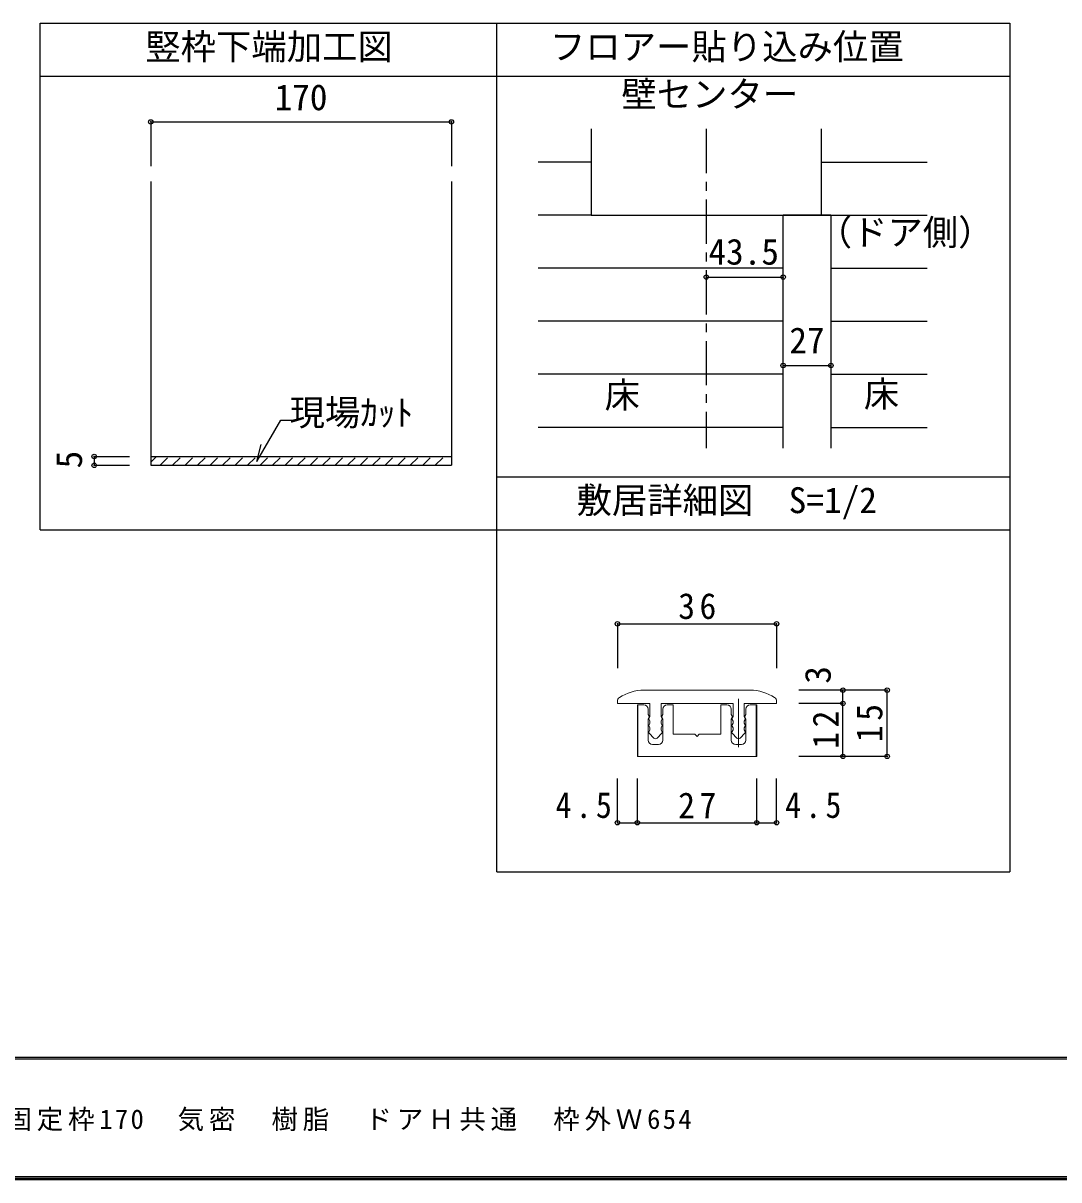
# Model space of a CAD drawing. Units: millimetres at full size, sheet at 1:5, with parts at other scales. Extents: x -973 to 977, y -718 to 696.
# Drawn here: x -589 to -3, y -701 to -47 of the extents above; entities that cross this region are included whole.
import ezdxf
from ezdxf.enums import TextEntityAlignment as Align

# ---------------------------------------------------------------- set-up
doc = ezdxf.new("R2010")
doc.units = ezdxf.units.MM
doc.header["$LTSCALE"] = 5
doc.header["$PDMODE"] = 32
doc.header["$PDSIZE"] = 2.5
doc.linetypes.add('CHAIN1', pattern=[8, 5, -1, 1, -1])
doc.linetypes.add('DASHED1', pattern=[1.8, 1.2, -0.6])
for name, color, linetype in [('0-1_通り芯', 4, 'CHAIN1'), ('0-3_仕上', 7, 'Continuous'), ('0-4_枠', 3, 'Continuous'), ('0-A_文字', 3, 'Continuous'), ('0-B_寸法', 7, 'Continuous'), ('0-C_ﾊｯﾁ', 4, 'DASHED1'), ('0-D', 4, 'Continuous'), ('1-B_寸法', 7, 'Continuous'), ('F-1_通り芯', 6, 'Continuous'), ('F-A_文字', 7, 'Continuous')]:
    doc.layers.add(name, color=color, linetype=linetype)
doc.layers.add('1-7_金物', color=7, linetype='Continuous', lineweight=18)
doc.styles.add('ＭＳ ゴシック', font='')
doc.styles.get('ＭＳ ゴシック').set_extended_font_data('MS Gothic')

msp = doc.modelspace()

# ---------------------------------------------------------------- linework, layer by layer
at = {"layer": '0-1_通り芯'}
msp.add_line((-202.509, -106.444), (-202.509, -287.089), dxfattribs=at)
at = {"layer": '0-3_仕上'}
for p, q in [((-267.509, -106.444), (-267.509, -155.28)), ((-137.509, -106.444), (-137.509, -155.28)), ((-267.509, -155.28), (-132.009, -155.28))]:
    msp.add_line(p, q, dxfattribs=at)
at = {"layer": '0-4_枠'}
for p, q in [((-516.62, -136.189), (-516.62, -296.723)), ((-346.62, -136.189), (-346.62, -296.723)), ((-159.009, -287.089), (-159.009, -155.28)), ((-132.009, -155.28), (-159.009, -155.28)), ((-132.009, -155.28), (-132.009, -287.089)), ((-516.62, -291.723), (-346.62, -291.723))]:
    msp.add_line(p, q, dxfattribs=at)
at = {"layer": '0-A_文字'}
for p, q in [((-579.102, -333.192), (-579.102, -46.667)), ((-579.102, -46.667), (-30.847, -46.667)), ((-320.847, -526.667), (-320.847, -46.667)), ((-30.847, -46.667), (-30.847, -526.667)), ((-579.102, -76.667), (-30.847, -76.667)), ((-320.847, -303.192), (-30.847, -303.192)), ((-579.102, -333.192), (-320.847, -333.192)), ((-320.847, -333.192), (-30.847, -333.192)), ((-320.847, -526.667), (-30.847, -526.667))]:
    msp.add_line(p, q, dxfattribs=at)
at = {"layer": '0-A_文字', "color": 7}
for p, q in [((-456.726, -294.631), (-443.158, -271.131)), ((-443.158, -271.131), (-436.339, -271.131)), ((-456.726, -294.631), (-454.138, -284.972))]:
    msp.add_line(p, q, dxfattribs=at)
at = {"layer": '0-B_寸法', "color": 4}
for p, q in [((-516.62, -102.517), (-516.62, -127.517)), ((-516.62, -102.517), (-346.62, -102.517)), ((-346.62, -102.517), (-346.62, -127.517)), ((-202.509, -190.28), (-159.009, -190.28)), ((-159.009, -240.28), (-132.009, -240.28)), ((-548.62, -291.723), (-548.62, -296.723)), ((-548.62, -291.723), (-528.62, -291.723)), ((-548.62, -296.723), (-528.62, -296.723))]:
    msp.add_line(p, q, dxfattribs=at)
at = {"layer": '0-B_寸法', "color": 3}
msp.add_line((-516.62, -296.723), (-346.62, -296.723), dxfattribs=at)
at = {"layer": '0-B_寸法'}
for p in [(-516.62, -102.517), (-346.62, -102.517), (-202.509, -190.28), (-159.009, -190.28), (-159.009, -240.28), (-132.009, -240.28), (-548.62, -291.723), (-548.62, -296.723)]:
    msp.add_point(p, dxfattribs=at)
at = {"layer": '0-C_ﾊｯﾁ'}
for p, q in [((-516.62, -294.916), (-513.428, -291.723)), ((-511.357, -296.723), (-506.357, -291.723)), ((-504.286, -296.723), (-499.286, -291.723)), ((-497.215, -296.723), (-492.215, -291.723)), ((-490.144, -296.723), (-485.144, -291.723)), ((-483.072, -296.723), (-478.072, -291.723)), ((-476.001, -296.723), (-471.001, -291.723)), ((-468.93, -296.723), (-463.93, -291.723)), ((-461.859, -296.723), (-456.859, -291.723)), ((-454.788, -296.723), (-449.788, -291.723)), ((-447.717, -296.723), (-442.717, -291.723)), ((-440.646, -296.723), (-435.646, -291.723)), ((-433.575, -296.723), (-428.575, -291.723)), ((-426.504, -296.723), (-421.504, -291.723)), ((-419.433, -296.723), (-414.433, -291.723)), ((-412.362, -296.723), (-407.362, -291.723)), ((-405.291, -296.723), (-400.291, -291.723)), ((-398.22, -296.723), (-393.22, -291.723)), ((-391.149, -296.723), (-386.149, -291.723)), ((-384.077, -296.723), (-379.077, -291.723)), ((-377.006, -296.723), (-372.006, -291.723)), ((-369.935, -296.723), (-364.935, -291.723)), ((-362.864, -296.723), (-357.864, -291.723)), ((-355.793, -296.723), (-350.793, -291.723))]:
    msp.add_line(p, q, dxfattribs=at)
at = {"layer": '0-D'}
for p, q in [((-267.509, -125.28), (-297.509, -125.28)), ((-137.509, -125.28), (-77.509, -125.28)), ((-267.509, -155.28), (-297.509, -155.28)), ((-132.009, -155.28), (-77.509, -155.28)), ((-159.009, -185.28), (-297.509, -185.28)), ((-132.009, -185.28), (-77.509, -185.28)), ((-159.009, -215.28), (-297.509, -215.28)), ((-132.009, -215.28), (-77.509, -215.28)), ((-159.009, -245.28), (-297.509, -245.28)), ((-132.009, -245.28), (-77.509, -245.28)), ((-159.009, -275.28), (-297.509, -275.28)), ((-132.009, -275.28), (-77.509, -275.28))]:
    msp.add_line(p, q, dxfattribs=at)
at = {"layer": '1-7_金物'}
for p, q in [((-237.706, -423.869), (-177.706, -423.869)), ((-252.706, -431.369), (-252.706, -430.161)), ((-252.706, -431.369), (-234.331, -431.369)), ((-234.331, -438.869), (-234.331, -431.369)), ((-228.081, -431.369), (-187.331, -431.369)), ((-228.081, -438.869), (-228.081, -431.369)), ((-187.331, -438.869), (-187.331, -431.369)), ((-181.081, -431.369), (-162.706, -431.369)), ((-181.081, -438.869), (-181.081, -431.369)), ((-162.706, -431.369), (-162.706, -430.161)), ((-241.456, -432.119), (-241.456, -461.369)), ((-237.831, -432.119), (-241.456, -432.119)), ((-241.206, -432.119), (-241.206, -461.369)), ((-235.331, -437.744), (-235.331, -434.619)), ((-235.331, -437.744), (-234.813, -438.609)), ((-227.081, -437.744), (-227.6, -438.609)), ((-227.081, -437.744), (-227.081, -434.619)), ((-224.581, -432.119), (-221.206, -432.119)), ((-221.206, -432.119), (-221.206, -448.869)), ((-194.206, -432.119), (-194.206, -448.869)), ((-190.831, -432.119), (-194.206, -432.119)), ((-188.331, -437.744), (-188.331, -434.619)), ((-188.331, -437.744), (-187.813, -438.609)), ((-180.081, -437.744), (-180.6, -438.609)), ((-180.081, -437.744), (-180.081, -434.619)), ((-174.206, -432.119), (-174.206, -461.369)), ((-235.331, -440.244), (-234.813, -439.38)), ((-235.331, -452.119), (-235.331, -440.244)), ((-234.331, -438.869), (-234.85, -439.734)), ((-234.331, -441.369), (-234.85, -440.505)), ((-234.331, -442.619), (-234.85, -443.484)), ((-234.331, -445.119), (-234.85, -444.255)), ((-234.331, -442.619), (-234.331, -441.369)), ((-228.081, -438.869), (-227.563, -439.734)), ((-228.081, -442.619), (-227.563, -443.484)), ((-228.081, -445.119), (-227.563, -444.255)), ((-227.081, -440.244), (-227.6, -439.38)), ((-227.081, -452.119), (-227.081, -440.244)), ((-188.331, -440.244), (-187.813, -439.38)), ((-188.331, -452.119), (-188.331, -440.244)), ((-187.331, -438.869), (-187.85, -439.734)), ((-187.331, -442.619), (-187.85, -443.484)), ((-187.331, -445.119), (-187.85, -444.255)), ((-181.081, -438.869), (-180.563, -439.734)), ((-181.081, -441.369), (-180.563, -440.505)), ((-181.081, -442.619), (-181.081, -441.369)), ((-181.081, -442.619), (-180.563, -443.484)), ((-181.081, -445.119), (-180.563, -444.255)), ((-180.081, -440.244), (-180.6, -439.38)), ((-180.081, -452.119), (-180.081, -440.244)), ((-234.331, -446.369), (-234.85, -447.234)), ((-232.123, -450.969), (-234.756, -448.129)), ((-234.331, -445.119), (-234.331, -446.369)), ((-230.29, -450.969), (-227.656, -448.129)), ((-228.081, -446.369), (-228.081, -445.119)), ((-228.081, -446.369), (-227.563, -447.234)), ((-208.956, -448.869), (-221.206, -448.869)), ((-207.706, -450.119), (-208.956, -448.869)), ((-207.706, -450.119), (-206.456, -448.869)), ((-194.206, -448.869), (-206.456, -448.869)), ((-187.331, -446.369), (-187.85, -447.234)), ((-185.123, -450.969), (-187.756, -448.129)), ((-187.331, -446.369), (-187.331, -445.119)), ((-183.29, -450.969), (-180.656, -448.129)), ((-181.081, -445.119), (-181.081, -446.369)), ((-181.081, -446.369), (-180.563, -447.234)), ((-229.581, -454.619), (-232.831, -454.619)), ((-185.831, -454.619), (-182.581, -454.619))]:
    msp.add_line(p, q, dxfattribs=at)
at = {"layer": '1-7_金物', "color": 4}
msp.add_line((-184.206, -428.869), (-184.206, -456.222), dxfattribs=at)
at = {"layer": '1-7_金物'}
for points in [[(-177.581, -432.119), (-173.956, -432.119), (-173.956, -461.369), (-241.456, -461.369)], [(-228.081, -442.619), (-228.081, -441.369), (-227.563, -440.505)], [(-187.331, -442.619), (-187.331, -441.369), (-187.85, -440.505)]]:
    msp.add_lwpolyline(points, dxfattribs=at)
for centre, radius, start, end in [((-237.706, -448.869), 25, 90, 123.74899), ((-177.706, -448.869), 25, 56.25101, 90), ((-250.206, -430.161), 2.5, 123.74899, 180), ((-165.206, -430.161), 2.5, 0, 56.25101), ((-237.831, -434.619), 2.5, 0, 90), ((-224.581, -434.619), 2.5, 90, 180), ((-190.831, -434.619), 2.5, 0, 90), ((-177.581, -434.619), 2.5, 90, 180), ((-234.206, -440.119), 0.75, 149.05365, 210.94635), ((-234.206, -443.869), 0.75, 149.05365, 210.94635), ((-235.456, -438.994), 0.75, 329.05368, 30.94635), ((-226.956, -438.994), 0.75, 149.05365, 210.94632), ((-228.206, -440.119), 0.75, 329.05365, 30.94632), ((-228.206, -443.869), 0.75, 329.05365, 30.94632), ((-187.206, -440.119), 0.75, 149.05366, 210.94634), ((-187.206, -443.869), 0.75, 149.05366, 210.94634), ((-188.456, -438.994), 0.75, 329.05368, 30.94635), ((-179.956, -438.994), 0.75, 149.05365, 210.94632), ((-181.206, -440.119), 0.75, 329.05365, 30.94635), ((-181.206, -443.869), 0.75, 329.05365, 30.94635), ((-234.206, -447.619), 0.75, 149.05362, 222.83826), ((-231.206, -450.119), 1.25, 222.83826, 317.16174), ((-228.206, -447.619), 0.75, 317.16174, 30.94632), ((-187.206, -447.619), 0.75, 149.0537, 222.83827), ((-184.206, -450.119), 1.25, 222.83827, 317.16174), ((-181.206, -447.619), 0.75, 317.16174, 30.94638), ((-232.831, -452.119), 2.5, 180, 270), ((-229.581, -452.119), 2.5, 270, 0), ((-185.831, -452.119), 2.5, 180, 270), ((-182.581, -452.119), 2.5, 270, 0)]:
    msp.add_arc(centre, radius, start, end, dxfattribs=at)
at = {"layer": '1-B_寸法', "color": 4}
for p, q in [((-252.706, -386.369), (-162.706, -386.369)), ((-252.706, -386.369), (-252.706, -411.369)), ((-162.706, -386.369), (-162.706, -411.369)), ((-100.206, -423.869), (-150.206, -423.869)), ((-125.206, -431.369), (-125.206, -423.869)), ((-100.206, -461.369), (-100.206, -423.869)), ((-125.206, -431.369), (-150.206, -431.369)), ((-125.206, -461.369), (-125.206, -431.369)), ((-100.206, -461.369), (-150.206, -461.369)), ((-252.706, -498.869), (-252.706, -473.869)), ((-241.456, -498.869), (-241.456, -473.869)), ((-173.956, -498.869), (-173.956, -473.869)), ((-162.706, -498.869), (-162.706, -473.869)), ((-252.706, -498.869), (-241.456, -498.869)), ((-241.456, -498.869), (-173.956, -498.869)), ((-173.956, -498.869), (-162.706, -498.869))]:
    msp.add_line(p, q, dxfattribs=at)
at = {"layer": '1-B_寸法'}
for p in [(-252.706, -386.369), (-162.706, -386.369), (-125.206, -423.869), (-100.206, -423.869), (-125.206, -431.369), (-125.206, -461.369), (-100.206, -461.369), (-252.706, -498.869), (-241.456, -498.869), (-173.956, -498.869), (-162.706, -498.869)]:
    msp.add_point(p, dxfattribs=at)
at = {"layer": 'F-1_通り芯'}
for p, q in [((976.653, -631.667), (-973.347, -631.667)), ((976.653, -632.5), (-973.347, -632.5)), ((976.653, -699.167), (-973.347, -699.167)), ((976.653, -700), (-973.347, -700)), ((976.653, -700.833), (-973.347, -700.833))]:
    msp.add_line(p, q, dxfattribs=at)

# ---------------------------------------------------------------- texts
at = {"layer": '0-A_文字', "color": 7, "style": 'ＭＳ ゴシック'}
for s, p in [('竪枠下端加工図', (-519.733, -71.667)), ('フロアー貼り込み位置', (-290.847, -71.667)), ('壁センター', (-250.51, -98.556)), ('（ドア側）', (-140.018, -176.678)), ('床', (-260.009, -268.716)), ('床', (-113.397, -268.126)), ('現場ｶｯﾄ', (-438.158, -278.631)), ('敷居詳細図\u3000S=1/2', (-275.847, -328.192))]:
    msp.add_text(s, height=14.66, dxfattribs=at).set_placement(p, align=Align.BOTTOM_LEFT)
at = {"layer": '0-B_寸法', "style": 'ＭＳ ゴシック'}
for s, p in [('170', (-446.62, -100.302)), ('43.5', (-201.259, -187.646)), ('27', (-155.509, -237.78))]:
    msp.add_text(s, height=14.66, dxfattribs=at).set_placement(p, align=Align.BOTTOM_LEFT)
msp.add_text('5', height=14.66, rotation=90, dxfattribs=at).set_placement((-551.12, -298.468), align=Align.BOTTOM_LEFT)
at = {"layer": '1-B_寸法', "style": 'ＭＳ ゴシック'}
msp.add_text('3', height=14.66, rotation=90, dxfattribs=at).set_placement((-127.706, -420.237), align=Align.BOTTOM_LEFT)
at = {"layer": '1-B_寸法', "char_height": 14.66, "attachment_point": 7, "style": 'ＭＳ ゴシック'}
for s, insert in [('\\T1.27;\\W0.95;36', (-218.331, -383.869)), ('\\T1.27;\\W0.9;4.5', (-287.689, -496.369)), ('\\T1.27;\\W0.95;27', (-218.331, -496.369)), ('\\T1.27;\\W0.9;4.5', (-157.885, -496.369))]:
    msp.add_mtext(s, dxfattribs=dict(at, insert=insert))
at = {"layer": '1-B_寸法', "char_height": 14.66, "attachment_point": 7, "rotation": 90, "style": 'ＭＳ ゴシック'}
for s, insert in [('\\T1.27;\\W0.95;12', (-127.706, -456.994)), ('\\T1.27;\\W0.95;15', (-102.706, -453.244))]:
    msp.add_mtext(s, dxfattribs=dict(at, insert=insert))
at = {"layer": 'F-A_文字', "insert": (-846.68, -673.333), "char_height": 11, "attachment_point": 7, "style": 'ＭＳ ゴシック'}
msp.add_mtext('\\T1.18;ソフトアート\u3000シングルドア\u3000固定枠170\u3000気密\u3000樹脂\u3000ドアＨ共通\u3000枠外Ｗ654', dxfattribs=at)

doc.saveas('drawing.dxf')
